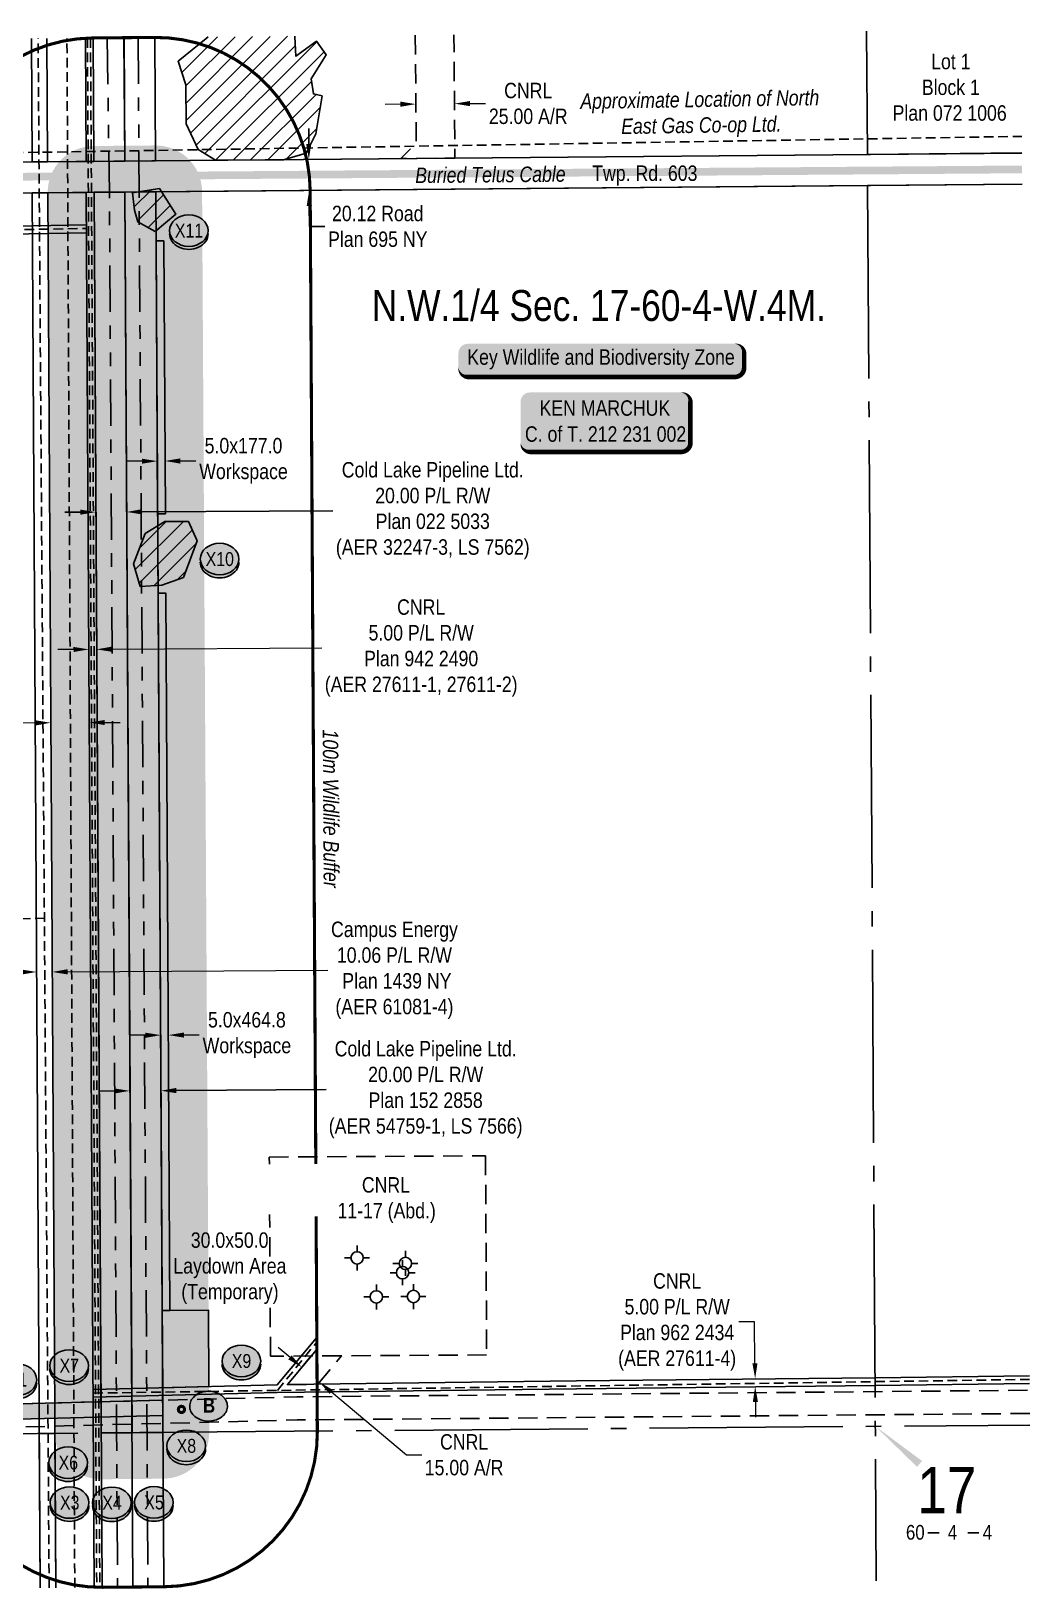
# Model space of a CAD drawing. Extents: x 526030 to 529979, y 6004414 to 6007217.
# Drawn here: x 527661 to 528307, y 6004418 to 6005427 of the extents above; entities that cross this region are included whole.
import ezdxf
from ezdxf.enums import TextEntityAlignment as Align

# ---------------------------------------------------------------- set-up
doc = ezdxf.new("R2010")
doc.units = 0
doc.header["$LTSCALE"] = 5
doc.header["$PDSIZE"] = 0.5
for name, pattern in [('foc-ACCESSROAD', [3.75, 2.5, -1.25]), ('foc-DRILLPATH', [14.75, 6, -1.75, 1.75, -1.75, 1.75, -1.75]), ('foc-QUARTERLINE', [33, 25, -3, 2, -3]), ('foc-TIELINE', [1.875, 1.25, -0.625]), ('PHANTOM', [63.5, 31.75, -6.35, 6.35, -6.35, 6.35, -6.35]), ('UG_PIPE', [1.875, 1.25, -0.625])]:
    doc.linetypes.add(name, pattern=pattern)
doc.layers.get('Defpoints').update_dxf_attribs({"color": 9})
for name, color, linetype in [('10', 1, 'Continuous'), ('9', 3, 'Continuous'), ('AS-OWNER', 7, 'Continuous'), ('AS-PIPE-UG', 44, 'UG_PIPE'), ('AS-PIPE-UG-T', 44, 'Continuous'), ('AS-ROADS', 254, 'Continuous'), ('AS-TELUS', 224, 'foc-TEL'), ('AS-WILDLIFE-BLOCK', 131, 'Continuous'), ('C-SYMBOL', 7, 'Continuous'), ('CG-NOTES', 7, 'Continuous'), ('F-AR', 190, 'foc-ACCESSROAD'), ('F-RW', 190, 'Continuous'), ('F-WS', 190, 'foc-ACCESSROAD'), ('F-WS-S', 190, 'Continuous'), ('L-ROAD-T', 7, 'Continuous'), ('L-SEC', 7, 'Continuous'), ('L-SECLBL', 7, 'Continuous'), ('L-SECQ', 8, 'foc-QUARTERLINE'), ('L-TITLEDB', 4, 'Continuous'), ('L-TITLEDB-T', 4, 'Continuous'), ('P-BUFFER-H 30m', 51, 'Continuous'), ('P-BUFFER-YELLOW', 50, 'foc-TIELINE'), ('P-BUFFER-YELLOW-T', 50, 'Continuous'), ('P-CROSSINGS', 250, 'Continuous'), ('P-PDRILLPATH', 12, 'foc-DRILLPATH'), ('P-PROPOSED', 10, 'Continuous'), ('P-PROPOSED-T', 10, 'Continuous'), ('P-TEMP-H', 41, 'Continuous'), ('P-TEMP_ACCESS ROAD', 46, 'Continuous'), ('P-TEMP_WORKSPACE', 46, 'Continuous'), ('WETLAND', 143, 'Continuous'), ('WETLAND - OPEN WATER', 140, 'PHANTOM')]:
    doc.layers.add(name, color=color, linetype=linetype)
for name, color, linetype, lineweight in [('F-AR-T', 190, 'Continuous', 9), ('F-RW-T', 190, 'Continuous', 9), ('P-TEMP-T', 46, 'Continuous', 18)]:
    doc.layers.add(name, color=color, linetype=linetype, lineweight=lineweight)
doc.layers.add('P-REPAIR-TEAL-H', color=7, linetype='Continuous', true_color=0xb8f9d7)
doc.layers.add('P-REPAIR-YELLOW-H', color=7, linetype='Continuous', true_color=0xeff1c0)
doc.styles.add('175L', font='ARIALN.TTF', dxfattribs={"height": 20})
doc.styles.add('80', font='ARIALN.TTF', dxfattribs={"height": 10})
doc.styles.add('80CG', font='ARIALN.TTF', dxfattribs={"height": 10})
doc.styles.add('80L', font='ARIALN.TTF', dxfattribs={"height": 10})
doc.styles.add('BOLD', font='ARIALNB.TTF')
doc.styles.add('Crossing', font='ARIALN.TTF', dxfattribs={"height": 10})
doc.styles.add('foc-LtypeFont', font='ARIALN.TTF', dxfattribs={"height": 7.35})
doc.styles.add('SIMPLEX', font='ARIALN.TTF')
doc.linetypes.add('foc-TEL', pattern='A,2,-1,["T",foc-LtypeFont,S=0.2,R=0,X=-0.425,Y=-0.75],-1.24,8', length=12.24)
doc.dimstyles.new('Compass 5 000', dxfattribs={"dimscale": 5, "dimtxt": 9, "dimasz": 2, "dimexe": 0.2, "dimexo": 0.0625, "dimgap": 0.5, "dimtad": 0, "dimtih": 1, "dimtoh": 1, "dimzin": 0, "dimdsep": 46, "dimtxsty": '80CG', "dimcen": 0.1, "dimse1": 1, "dimse2": 1, "dimclrd": 256, "dimclrt": 256, "dimaunit": 1, "dimadec": 4, "dimazin": 0, "dimtfac": 0.06, "dimtofl": 0, "dimtmove": 0, "dimatfit": 1, "dimfxl": 0.2, "dimtolj": 1, "dimtzin": 0, "dimlwd": -1, "dimarcsym": 0})
pattern_1 = [(45, (253.143, 2882.168), (-5.609965999, 5.609965999), [])]

# ---------------------------------------------------------------- blocks, each defined once
blk = doc.blocks.new('L-SECLBL')
at = {"layer": '9', "color": 7}
for p, q in [((-5.1, -27.8), (-12.3, -27.8)), ((20.7, -27.8), (13.5, -27.8))]:
    blk.add_line(p, q, dxfattribs=at)
at = {"layer": '10', "color": 2, "style": 'SIMPLEX'}
blk.add_attdef('SEC', text='', height=30, dxfattribs=at).set_placement((0, 0), align=Align.MIDDLE)
at = {"layer": '10', "color": 5, "style": '80L'}
blk.add_attdef('TWP', text='', height=9.5, dxfattribs=at).set_placement((-14.4, -27.4), align=Align.MIDDLE_RIGHT)
blk.add_attdef('RGE', text='', height=9.5, dxfattribs=at).set_placement((3.6, -27.4), align=Align.MIDDLE_CENTER)
blk.add_attdef('MER', text='', height=9.5, dxfattribs=at).set_placement((23.2, -27.4), align=Align.MIDDLE_LEFT)
blk = doc.blocks.new('*D373')
at = {"layer": 'Defpoints', "color": 0, "transparency": 16777216}
for p in [(527698.2, 6005070.4), (527703.2, 6005070.4), (527698.4, 6005026.8)]:
    blk.add_point(p, dxfattribs=at)
at = {"layer": 'F-RW-T', "transparency": 16777216}
for p, q in [((527688.4, 6005026.7), (527678.4, 6005026.7)), ((527713.4, 6005026.9), (527849.3, 6005027.7))]:
    blk.add_line(p, q, dxfattribs=at)
for points in [[(527688.4, 6005028.4), (527688.5, 6005025.1), (527698.4, 6005026.8)], [(527713.4, 6005028.6), (527713.5, 6005025.2), (527703.4, 6005026.8)]]:
    blk.add_solid(points, dxfattribs=at)
at = {"layer": 'F-RW-T', "transparency": 16777216, "insert": (527913.5, 6005027.7), "char_height": 10, "attachment_point": 5, "style": '80CG'}
blk.add_mtext('\\A1;CNRL\\P5.00 P/L R/W\\PPlan 942 2490\\P(AER 27611-1, 27611-2)', dxfattribs=at)
blk = doc.blocks.new('*D374')
at = {"layer": 'Defpoints', "color": 0, "transparency": 16777216}
for p in [(527702.8, 6005141.2), (527722.8, 6005141.3), (527702.9, 6005115.7)]:
    blk.add_point(p, dxfattribs=at)
at = {"layer": 'P-PROPOSED-T', "color": 240, "transparency": 16777216}
for p, q in [((527692.9, 6005115.7), (527682.9, 6005115.6)), ((527732.9, 6005115.9), (527856.4, 6005116.6))]:
    blk.add_line(p, q, dxfattribs=at)
for points in [[(527692.9, 6005117.3), (527692.9, 6005114), (527702.9, 6005115.7)], [(527732.9, 6005117.6), (527732.9, 6005114.2), (527722.9, 6005115.8)]]:
    blk.add_solid(points, dxfattribs=at)
at = {"layer": 'P-PROPOSED-T', "transparency": 16777216, "insert": (527921, 6005116.6), "char_height": 10, "attachment_point": 5, "style": '80CG'}
blk.add_mtext('\\A1;Cold Lake Pipeline Ltd.\\P20.00 P/L R/W\\PPlan 022 5033\\P(AER 32247-3, LS 7562)', dxfattribs=at)
blk = doc.blocks.new('*D375')
at = {"layer": 'Defpoints', "color": 0, "transparency": 16777216}
for p in [(527873.4, 6004551.3), (527873.5, 6004546.3), (528129.7, 6004554.5)]:
    blk.add_point(p, dxfattribs=at)
at = {"layer": 'F-RW-T', "transparency": 16777216}
for p, q in [((528129.2, 6004591.3), (528119.2, 6004591.3)), ((528129.5, 6004564.5), (528129.2, 6004591.3)), ((528129.9, 6004539.5), (528130, 6004529.5))]:
    blk.add_line(p, q, dxfattribs=at)
for points in [[(528131.2, 6004564.5), (528127.9, 6004564.5), (528129.7, 6004554.5)], [(528131.5, 6004539.5), (528128.2, 6004539.5), (528129.7, 6004549.5)]]:
    blk.add_solid(points, dxfattribs=at)
at = {"layer": 'F-RW-T', "transparency": 16777216, "insert": (528079.2, 6004591.3), "char_height": 10, "attachment_point": 5, "style": '80CG'}
blk.add_mtext('\\A1;CNRL\\P5.00 P/L R/W\\PPlan 962 2434\\P(AER 27611-4)', dxfattribs=at)
blk = doc.blocks.new('*U378')
h = blk.add_hatch(color=255)
edge = h.paths.add_edge_path()
edge.add_line((-86.5, -11.5), (86.5, -11.5))
edge.add_arc((86.5, -5.5), 6, 270, 360)
edge.add_line((92.5, -5.5), (92.5, 4))
edge.add_arc((86.5, 4), 6, 0, 90)
edge.add_line((86.5, 10), (-86.5, 10))
edge.add_arc((-86.5, 4), 6, 90, 180)
edge.add_line((-92.5, 4), (-92.5, -5.5))
edge.add_arc((-86.5, -5.5), 6, 180, 270)
at = {"color": 131, "flags": 128}
blk.add_lwpolyline([(-86.5, -11.5, 3, 3, 0), (86.5, -11.5, 3, 3, 0.414214), (92.5, -5.5, 3, 3, 0), (92.5, 4, 3, 0, 0.414214), (86.5, 10, 0, 0, 0), (-86.5, 10, 0, 0, 0.414214), (-92.5, 4, 0, 0, 0), (-92.5, -5.5, 0, 3, 0.414214)], format="xyseb", close=True, dxfattribs=at)
at = {"color": 131, "style": '80'}
blk.add_attdef('ENTER_TEXT_001', (-36, -5), '', height=10, dxfattribs=at)
blk = doc.blocks.new('Blk_Wildlife_Key_Wildlife')
at = {"layer": 'AS-WILDLIFE-BLOCK'}
ref = blk.add_blockref('*U378', (0, 0), dxfattribs=at)
ref.add_attrib('ENTER_TEXT_001', 'Key Wildlife and Biodiversity Zone', (-86.8, -3.6), dxfattribs={"layer": '0', "color": 131, "height": 10, "style": '80'})
blk = doc.blocks.new('*U381')
h = blk.add_hatch(color=59)
edge = h.paths.add_edge_path()
edge.add_line((-49, -20), (49, -20))
edge.add_arc((49, -14), 6, 270, 360)
edge.add_line((55, -14), (55, 12.5))
edge.add_arc((49, 12.5), 6, 0, 90)
edge.add_line((49, 18.5), (-49, 18.5))
edge.add_arc((-49, 12.5), 6, 90, 180)
edge.add_line((-55, 12.5), (-55, -14))
edge.add_arc((-49, -14), 6, 180, 270)
at = {"color": 1, "flags": 128}
blk.add_lwpolyline([(-49, -20, 3, 3, 0), (49, -20, 3, 3, 0.414214), (55, -14, 3, 3, 0), (55, 12.5, 3, 0, 0.414214), (49, 18.5, 0, 0, 0), (-49, 18.5, 0, 0, 0.414214), (-55, 12.5, 0, 0, 0), (-55, -14, 0, 3, 0.414214)], format="xyseb", close=True, dxfattribs=at)
blk.add_lwpolyline([(-25.9, -2.4, 0, 7.5, 0), (0, 0, 0, 0, 0)], format="xyseb", dxfattribs=at)
at = {"color": 1, "style": '80'}
blk.add_attdef('ENTER_TEXT_001', (-36, -5), '', height=10, dxfattribs=at)
blk = doc.blocks.new('*D382')
at = {"layer": 'Defpoints', "color": 0, "transparency": 16777216}
for p in [(527916, 6005344.8), (527841, 6005324), (527916.2, 6005324.7)]:
    blk.add_point(p, dxfattribs=at)
at = {"layer": 'L-TITLEDB-T', "transparency": 16777216}
for p, q in [((527840.7, 6005354.1), (527840.7, 6005364.1)), ((527841.1, 6005314), (527841.2, 6005300.7)), ((527841.2, 6005300.7), (527851.2, 6005300.7))]:
    blk.add_line(p, q, dxfattribs=at)
for points in [[(527842.4, 6005354.1), (527839.1, 6005354.1), (527840.8, 6005344.1)], [(527842.8, 6005314), (527839.4, 6005314), (527841, 6005324)]]:
    blk.add_solid(points, dxfattribs=at)
at = {"layer": 'L-TITLEDB-T', "transparency": 16777216, "insert": (527885.4, 6005300.7), "char_height": 10, "attachment_point": 5, "style": '80CG'}
blk.add_mtext('\\A1;20.12 Road\\PPlan 695 NY', dxfattribs=at)
blk = doc.blocks.new('Gabd.15d85efd0b')
for p, q in [((-0.81, 0), (-1.62, 0)), ((0, 0.81), (0, 1.62)), ((1.62, 0), (0.81, 0)), ((0, -0.81), (0, -1.62))]:
    blk.add_line(p, q)
blk.add_circle((0, 0), 0.8)
blk = doc.blocks.new('*D385')
at = {"layer": 'Defpoints', "color": 0, "transparency": 16777216}
for p in [(527838, 6004564), (527847.7, 6004552.3), (527849.5, 6004554.4)]:
    blk.add_point(p, dxfattribs=at)
at = {"layer": 'F-AR-T', "transparency": 16777216}
for p, q in [((527828.6, 6004568.3), (527820.9, 6004574.7)), ((527855.4, 6004545.9), (527904, 6004505.2)), ((527904, 6004505.2), (527914, 6004505.2))]:
    blk.add_line(p, q, dxfattribs=at)
for points in [[(527829.6, 6004569.6), (527827.5, 6004567), (527836.2, 6004561.9)], [(527856.5, 6004547.1), (527854.3, 6004544.6), (527847.7, 6004552.3)]]:
    blk.add_solid(points, dxfattribs=at)
at = {"layer": 'F-AR-T', "transparency": 16777216, "insert": (527941.3, 6004505.2), "char_height": 10, "attachment_point": 5, "style": '80CG'}
blk.add_mtext('\\A1;CNRL\\P15.00 A/R', dxfattribs=at)
blk = doc.blocks.new('*D387')
at = {"layer": 'Defpoints', "color": 0, "transparency": 16777216}
for p in [(527664.6, 6004817.9), (527666.6, 6004471.1), (527676.7, 6004471.1)]:
    blk.add_point(p, dxfattribs=at)
at = {"layer": 'F-RW-T', "transparency": 16777216}
for p, q in [((527684.7, 6004818), (527853, 6004819)), ((527654.6, 6004817.8), (527644.6, 6004817.8))]:
    blk.add_line(p, q, dxfattribs=at)
for points in [[(527654.6, 6004819.5), (527654.6, 6004816.2), (527664.6, 6004817.9)], [(527684.7, 6004819.7), (527684.7, 6004816.3), (527674.7, 6004817.9)]]:
    blk.add_solid(points, dxfattribs=at)
at = {"layer": 'F-RW-T', "transparency": 16777216, "insert": (527896.2, 6004819), "char_height": 10, "attachment_point": 5, "style": '80CG'}
blk.add_mtext('\\A1;Campus Energy\\P10.06 P/L R/W\\P Plan 1439 NY\\P(AER 61081-4)', dxfattribs=at)
blk = doc.blocks.new('*D389')
at = {"layer": 'Defpoints', "color": 0, "transparency": 16777216}
for p in [(527910, 6005392.2), (527935, 6005392.4), (527935.1, 6005380.2)]:
    blk.add_point(p, dxfattribs=at)
at = {"layer": 'F-AR-T', "transparency": 16777216}
for p, q in [((527900.1, 6005379.8), (527890.1, 6005379.7)), ((527945.1, 6005380.2), (527955.1, 6005380.3))]:
    blk.add_line(p, q, dxfattribs=at)
for points in [[(527900.1, 6005381.5), (527900.1, 6005378.2), (527910.1, 6005379.9)], [(527945, 6005381.9), (527945.1, 6005378.6), (527935.1, 6005380.2)]]:
    blk.add_solid(points, dxfattribs=at)
at = {"layer": 'F-AR-T', "transparency": 16777216, "insert": (527982.8, 6005380.3), "char_height": 10, "attachment_point": 5, "style": '80CG'}
blk.add_mtext('\\A1;CNRL\\P25.00 A/R', dxfattribs=at)
blk = doc.blocks.new('*D391')
at = {"layer": 'Defpoints', "color": 0, "transparency": 16777216}
for p in [(527673.7, 6004979.3), (527673.8, 6004969.4), (527698.8, 6004969.6)]:
    blk.add_point(p, dxfattribs=at)
at = {"layer": 'F-RW-T', "transparency": 16777216}
for p, q in [((527708.7, 6004979.5), (527718.7, 6004979.5)), ((527663.7, 6004979.2), (527599.1, 6004978.8))]:
    blk.add_line(p, q, dxfattribs=at)
for points in [[(527663.7, 6004980.9), (527663.7, 6004977.5), (527673.7, 6004979.3)], [(527708.7, 6004981.1), (527708.7, 6004977.8), (527698.7, 6004979.4)]]:
    blk.add_solid(points, dxfattribs=at)
at = {"layer": 'F-RW-T', "transparency": 16777216, "insert": (527555.8, 6004978.8), "char_height": 10, "attachment_point": 5, "style": '80CG'}
blk.add_mtext('\\A1;Campus Energy\\P25.00 P/L R/W\\PPlan 932 1149\\P(AER 56321-1)', dxfattribs=at)
blk = doc.blocks.new('*D393')
at = {"layer": 'Defpoints', "color": 0, "transparency": 16777216}
for p in [(527724.9, 6004740.1), (527745.1, 6004741), (527745.1, 6004740.2)]:
    blk.add_point(p, dxfattribs=at)
at = {"layer": 'P-PROPOSED-T', "color": 240, "transparency": 16777216}
for p, q in [((527714.9, 6004740.9), (527704.9, 6004740.8)), ((527755.1, 6004741.1), (527851.9, 6004741.7))]:
    blk.add_line(p, q, dxfattribs=at)
for points in [[(527714.9, 6004742.5), (527714.9, 6004739.2), (527724.9, 6004740.9)], [(527755.1, 6004742.8), (527755.1, 6004739.4), (527745.1, 6004741)]]:
    blk.add_solid(points, dxfattribs=at)
at = {"layer": 'P-PROPOSED-T', "transparency": 16777216, "insert": (527916.4, 6004741.7), "char_height": 10, "attachment_point": 5, "style": '80CG'}
blk.add_mtext('\\A1;Cold Lake Pipeline Ltd.\\P20.00 P/L R/W\\PPlan 152 2858\\P(AER 54759-1, LS 7566)', dxfattribs=at)
blk = doc.blocks.new('xing2')
h = blk.add_hatch(color=50)
h.dxf.hatch_style = 1
edge = h.paths.add_edge_path()
edge.add_ellipse((0, 0), major_axis=(-12.5, 0), ratio=0.816297, start_angle=0, end_angle=360)
h = blk.add_hatch(color=250)
h.dxf.hatch_style = 1
edge = h.paths.add_edge_path()
edge.add_ellipse((0, -2), major_axis=(-12.5, 0), ratio=0.816297, start_angle=0, end_angle=180)
edge.add_line((12.5, -2), (12.5, 0))
edge.add_ellipse((0, 0), major_axis=(-12.5, 0), ratio=0.816297, start_angle=0, end_angle=180, ccw=False)
edge.add_line((-12.5, 0), (-12.5, -2))
at = {"color": 250}
blk.add_ellipse((0, 0), major_axis=(-12.5, 0), ratio=0.816297, dxfattribs=at)
blk.add_ellipse((0, -2), major_axis=(-12.5, 0), ratio=0.816297, start_param=0, end_param=3.141593, dxfattribs=at)
at = {"color": 250, "style": 'Crossing'}
blk.add_attdef('CROSSING', text='', height=9, dxfattribs=at).set_placement((0.1, 0), align=Align.MIDDLE_CENTER)
at = {"color": 250, "style": 'Crossing', "flags": 1}
for tag, p in [('OWNER', (0.1, -12.5)), ('DESCRIPTION', (0.1, -25.8)), ('LOCATION', (0.1, -39.3)), ('DWG_REF', (0.1, -52.8))]:
    blk.add_attdef(tag, text='', height=9, dxfattribs=at).set_placement(p, align=Align.MIDDLE_CENTER)
blk = doc.blocks.new('AA')
at = {"const_width": 4}
blk.add_lwpolyline([(-1, 0, 1), (1, 0, 1)], format="xyb", close=True, dxfattribs=at)
blk.add_circle((0, 0), 2)
blk = doc.blocks.new('Route_Letters')
h = blk.add_hatch(color=255)
h.dxf.hatch_style = 1
edge = h.paths.add_edge_path()
edge.add_ellipse((-0.1, 0.5), major_axis=(-12, 0), ratio=0.789318, start_angle=0, end_angle=360)
at = {"color": 5}
blk.add_open_spline([(-12.3, 0.5), (-12.3, -0.3), (-12.2, -1), (-11.7, -2.8), (-11.1, -3.9), (-9.6, -5.8), (-8.5, -6.7), (-6.2, -8), (-4.9, -8.5), (-2.1, -9.2), (-0.7, -9.3), (2.2, -9.1), (3.6, -8.8), (6.3, -7.9), (7.5, -7.2), (9.5, -5.6), (10.4, -4.6), (11.6, -2.5), (12, -1.4), (12.2, 0.9), (12, 2.1), (11.2, 4.3), (10.5, 5.4), (8.8, 7.2), (7.7, 8), (5.3, 9.2), (3.9, 9.7), (1.1, 10.2), (-0.4, 10.2), (-3.2, 9.9), (-4.6, 9.6), (-7.2, 8.5), (-8.3, 7.7), (-10.2, 6), (-11, 5), (-12, 2.9), (-12.3, 1.7), (-12.3, 0.5), (-12.3, 0.5), (-12.3, 0.5)], degree=3, knots=[0, 0, 0, 0, 0.219529, 0.219529, 0.575727, 0.575727, 0.931924, 0.931924, 1.288121, 1.288121, 1.644318, 1.644318, 2.000515, 2.000515, 2.356712, 2.356712, 2.712909, 2.712909, 3.069107, 3.069107, 3.425304, 3.425304, 3.781501, 3.781501, 4.137698, 4.137698, 4.493895, 4.493895, 4.850092, 4.850092, 5.20629, 5.20629, 5.562487, 5.562487, 5.918684, 5.918684, 6.274881, 6.274881, 6.283185, 6.283185, 6.283185, 6.283185], dxfattribs=at)
at = {"color": 14, "style": 'BOLD'}
blk.add_attdef('A', text='', height=9.5, dxfattribs=at).set_placement((0.2, 1), align=Align.MIDDLE)
blk = doc.blocks.new('*D483')
at = {"layer": 'Defpoints', "color": 0, "transparency": 16777216}
for p in [(527749.9, 6004777), (527745.4, 6004677.5), (527750.4, 6004677.5)]:
    blk.add_point(p, dxfattribs=at)
at = {"layer": 'P-TEMP-T', "transparency": 16777216}
for p, q in [((527734.9, 6004776.9), (527724.9, 6004776.9)), ((527759.9, 6004777.1), (527769.9, 6004777.1))]:
    blk.add_line(p, q, dxfattribs=at)
for points in [[(527734.9, 6004778.6), (527734.9, 6004775.2), (527744.9, 6004777)], [(527759.9, 6004778.7), (527759.9, 6004775.4), (527749.9, 6004777)]]:
    blk.add_solid(points, dxfattribs=at)
at = {"layer": 'P-TEMP-T', "transparency": 16777216, "insert": (527800.7, 6004777.1), "char_height": 10, "attachment_point": 5, "style": '80CG'}
blk.add_mtext('\\A1;5.0x464.8\\PWorkspace', dxfattribs=at)
blk = doc.blocks.new('*D484')
at = {"layer": 'Defpoints', "color": 0, "transparency": 16777216}
for p in [(527742.7, 6005144.1), (527747.7, 6005148.8), (527747.7, 6005144.1)]:
    blk.add_point(p, dxfattribs=at)
at = {"layer": 'P-TEMP-T', "transparency": 16777216}
for p, q in [((527732.7, 6005148.7), (527722.7, 6005148.6)), ((527757.7, 6005148.8), (527767.7, 6005148.9))]:
    blk.add_line(p, q, dxfattribs=at)
for points in [[(527732.7, 6005150.3), (527732.7, 6005147), (527742.7, 6005148.7)], [(527757.7, 6005150.5), (527757.7, 6005147.1), (527747.7, 6005148.8)]]:
    blk.add_solid(points, dxfattribs=at)
at = {"layer": 'P-TEMP-T', "transparency": 16777216, "insert": (527798.5, 6005148.9), "char_height": 10, "attachment_point": 5, "style": '80CG'}
blk.add_mtext('\\A1;5.0x177.0\\PWorkspace', dxfattribs=at)

msp = doc.modelspace()

# ---------------------------------------------------------------- hatches: boundary and pattern name
at = {"layer": 'P-BUFFER-H 30m'}
h = msp.add_hatch(color=256, dxfattribs=at)
h.dxf.hatch_style = 1
h.paths.add_polyline_path([(527706.628, 6004489.384, -0.41503158), (527676.386, 6004519.196), (527671.748, 6005322.619, -0.41328297), (527701.464, 6005352.776), (527721.449, 6005352.955), (527741.439, 6005353.134, -0.41514378), (527771.693, 6005323.323), (527776.334, 6004519.884, -0.41339701), (527746.605, 6004489.727), (527726.616, 6004489.556)])
h.paths.add_polyline_path([(527701.733, 6005322.792), (527721.718, 6005322.971), (527741.707, 6005323.15), (527746.349, 6004519.711), (527726.359, 6004519.54), (527706.371, 6004519.369)], flags=16)
at = {"layer": 'P-REPAIR-TEAL-H'}
h = msp.add_hatch(color=256, dxfattribs=at)
h.dxf.hatch_style = 1
h.paths.add_polyline_path([(527701.733, 6005322.792), (527721.718, 6005322.971), (527726.359, 6004519.54), (527706.371, 6004519.369)])
at = {"layer": 'P-REPAIR-YELLOW-H'}
h = msp.add_hatch(color=256, dxfattribs=at)
h.dxf.hatch_style = 1
h.paths.add_polyline_path([(527726.359, 6004519.54), (527746.349, 6004519.711), (527741.707, 6005323.15), (527721.718, 6005322.971)])
at = {"layer": 'P-TEMP-H'}
h = msp.add_hatch(color=256, dxfattribs=at)
h.dxf.hatch_style = 1
h.paths.add_polyline_path([(527748.206, 6005063.281), (527743.209, 6005063.252), (527745.893, 6004598.662), (527750.89, 6004598.691)])
h.paths.add_polyline_path([(527746.889, 6005291.398), (527747.91, 6005114.58), (527742.912, 6005114.551), (527741.891, 6005291.369)])
h = msp.add_hatch(color=256, dxfattribs=at)
h.dxf.hatch_style = 1
edge = h.paths.add_edge_path()
edge.add_line((527403.544, 6005012.378), (527430.066, 6004995.669))
edge.add_line((527430.066, 6004995.669), (527458.577, 6004912.518))
edge.add_line((527458.577, 6004912.518), (527596.027, 6004803.329))
edge.add_line((527596.027, 6004803.329), (527619.149, 6004673.771))
edge.add_line((527619.149, 6004673.771), (527627.645, 6004537.568))
edge.add_line((527627.645, 6004537.568), (527746.228, 6004540.566))
edge.add_line((527746.228, 6004540.566), (527746.286, 6004530.569))
edge.add_line((527746.286, 6004530.569), (527618.269, 6004527.333))
edge.add_line((527618.269, 6004527.333), (527609.208, 6004672.578))
edge.add_line((527609.208, 6004672.578), (527586.851, 6004797.853))
edge.add_line((527586.851, 6004797.853), (527450.07, 6004906.511))
edge.add_line((527450.07, 6004906.511), (527421.755, 6004989.092))
edge.add_line((527421.755, 6004989.092), (527403.404, 6005000.653))
edge.add_arc((527304.009, 6005006.355), 99.558, 356.716906, 360.506594)
edge.add_line((527403.563, 6005007.235), (527403.544, 6005012.378))
h = msp.add_hatch(color=256, dxfattribs=at)
h.dxf.hatch_style = 1
h.paths.add_polyline_path([(527746.181, 6004548.698), (527745.893, 6004598.662), (527775.878, 6004598.836), (527776.163, 6004549.472)])
at = {"layer": 'WETLAND - OPEN WATER', "transparency": 33554623}
h = msp.add_hatch(dxfattribs=at)
h.set_pattern_fill('ANSI31', color=256, scale=2.4988)
h.set_pattern_definition(pattern_1)
h.paths.add_polyline_path([(527831.618, 6005423.872), (527775.526, 6005423.375), (527774.305, 6005422.432), (527756.203, 6005407.664), (527761.228, 6005392.338), (527761.379, 6005367.209), (527769.176, 6005350.503), (527780.377, 6005343.59), (527824.489, 6005343.856), (527839.121, 6005348.133), (527845.342, 6005360.735), (527849.392, 6005385.191), (527843.786, 6005386.553), (527842.328, 6005396.317), (527852.03, 6005411.733), (527845.679, 6005420.769), (527832.445, 6005410.916), (527831.669, 6005423.476)])
h = msp.add_hatch(dxfattribs=at)
h.set_pattern_fill('ANSI31', color=256, scale=2.4988)
h.set_pattern_definition(pattern_1)
h.paths.add_polyline_path([(527741.401, 6005297.352), (527730.169, 6005303.567), (527728.024, 6005311.233), (527726.558, 6005322.393), (527744.032, 6005325.29), (527754.627, 6005308.601)])
h = msp.add_hatch(dxfattribs=at)
h.set_pattern_fill('ANSI31', color=256, scale=2.4988)
h.set_pattern_definition(pattern_1)
h.paths.add_polyline_path([(527731.633, 6005067.599), (527727.346, 6005082.268), (527734.925, 6005101.825), (527747.473, 6005109.58), (527762.866, 6005109.673), (527768.539, 6005097.141), (527759.563, 6005073.364), (527745.599, 6005068.393)])

# ---------------------------------------------------------------- linework, layer by layer
at = {"layer": 'AS-PIPE-UG'}
msp.add_line((527415.328, 6005344.635), (528302.343, 6005359.027), dxfattribs=at)
at = {"layer": 'AS-PIPE-UG', "flags": 128}
for points in [[(527672.689, 6004419.125), (527665.558, 6005422.4)], [(527689.261, 6004419.267), (527684.219, 6005422.565)], [(527697.465, 6005422.683), (527703.487, 6004419.388)], [(527699.464, 6005422.701), (527705.486, 6004419.406)], [(527534.887, 6005296.298), (527696.869, 6005299.428)], [(527820.505, 6004546.93), (527845.93, 6004578.215)], [(527701.214, 6004545.185), (528307.302, 6004554.048)]]:
    msp.add_lwpolyline(points, dxfattribs=at)
at = {"layer": 'AS-PIPE-UG'}
msp.add_lwpolyline([(527279.441, 6004842.16), (527669.206, 6004852.723)], dxfattribs=at)
at = {"layer": 'AS-ROADS', "const_width": 4.998, "flags": 128}
msp.add_lwpolyline([(527276.643, 6005330.122), (528302.475, 6005337.625)], dxfattribs=at)
at = {"layer": 'AS-TELUS', "flags": 128}
msp.add_lwpolyline([(527371.593, 6005339.937), (528302.41, 6005348.229)], dxfattribs=at)
at = {"layer": 'F-AR', "flags": 128}
msp.add_lwpolyline([(527909.677, 6005424.565), (527910.299, 6005354.731), (527900.393, 6005344.648), (527935.375, 6005344.959), (527934.664, 6005424.786)], dxfattribs=at)
msp.add_lwpolyline([(528307.438, 6004532.027), (527833.332, 6004527.771), (527613.581, 6004522.215), (527604.238, 6004671.982), (527582.263, 6004795.115), (527445.817, 6004903.507), (527417.6, 6004985.803), (527402.908, 6004995.059, 0.03563544), (527403.544, 6005012.378), (527430.066, 6004995.669), (527458.577, 6004912.518), (527596.027, 6004803.329), (527619.149, 6004673.771), (527627.645, 6004537.568), (527833.075, 6004542.762), (528307.345, 6004547.02)], format="xyb", dxfattribs=at)
msp.add_lwpolyline([(528307.438, 6004532.027), (527833.332, 6004527.771), (527613.581, 6004522.215), (527604.238, 6004671.982), (527582.263, 6004795.115), (527445.817, 6004903.507), (527417.6, 6004985.803), (527402.908, 6004995.059, 0.03563544), (527403.544, 6005012.378), (527430.066, 6004995.669), (527458.577, 6004912.518), (527596.027, 6004803.329), (527619.149, 6004673.771), (527627.645, 6004537.568), (527833.075, 6004542.762), (528307.345, 6004547.02)], format="xyb", dxfattribs=at)
at = {"layer": 'F-AR'}
msp.add_lwpolyline([(527846.622, 6004550.939), (527862.025, 6004569.366), (527842.39, 6004569.253), (527826.874, 6004550.692)], close=True, dxfattribs=at)
at = {"layer": 'F-RW', "flags": 128}
for points in [[(527671.2, 6005422.45), (527671.658, 6005342.59), (527661.603, 6005342.572), (527661.189, 6005422.361)], [(527696.21, 6005422.672), (527696.625, 6005342.783), (527671.658, 6005342.59), (527671.2, 6005422.45)], [(527696.21, 6005422.672), (527696.625, 6005342.783), (527701.621, 6005342.822), (527701.269, 6005422.717)], [(527721.192, 6005422.893), (527721.604, 6005342.987), (527701.621, 6005342.822), (527701.21, 6005422.716)], [(527741.092, 6005423.07), (527741.593, 6005343.233), (527721.604, 6005342.987), (527721.103, 6005422.892)], [(527666.907, 6004419.075), (527661.698, 6005322.451), (527671.758, 6005322.482), (527676.974, 6004419.161)], [(527676.974, 6004419.161), (527671.758, 6005322.482), (527696.736, 6005322.711), (527701.939, 6004419.375)], [(527706.948, 6004419.418), (527701.733, 6005322.759), (527721.718, 6005322.935), (527726.936, 6004419.589)], [(527726.936, 6004419.589), (527721.718, 6005322.971), (527741.707, 6005323.15), (527746.926, 6004419.761)], [(528307.318, 6004551.426), (528207.352, 6004550.096), (528014.115, 6004548.041), (527820.387, 6004545.616), (527701.235, 6004542.542), (527701.201, 6004547.537), (527820.293, 6004550.611), (527845.653, 6004580.94), (527845.69, 6004573.201), (527826.874, 6004550.692), (528014.05, 6004553.034), (528207.32, 6004555.089), (528307.288, 6004556.418)]]:
    msp.add_lwpolyline(points, dxfattribs=at)
msp.add_lwpolyline([(527534.842, 6005298.737), (527696.855, 6005301.647), (527696.887, 6005296.658), (527534.934, 6005293.741)], close=True, dxfattribs=at)
at = {"layer": 'F-RW'}
msp.add_lwpolyline([(527666.907, 6004419.075), (527666.33, 6004519.01), (527676.383, 6004519.096), (527676.973, 6004419.161)], dxfattribs=at)
at = {"layer": 'F-WS'}
for points in [[(527815.246, 6004693.376), (527815.219, 6004698.037), (527955.149, 6004698.84), (527955.889, 6004569.904), (527815.958, 6004569.101), (527815.771, 6004601.822)], [(527815.588, 6004633.66), (527815.432, 6004660.933)]]:
    msp.add_lwpolyline(points, dxfattribs=at)
at = {"layer": 'L-SEC'}
for p, q in [((527396.762, 6005320.062), (528202.493, 6005327.274)), ((528202.493, 6005327.274), (528302.534, 6005328.153))]:
    msp.add_line(p, q, dxfattribs=at)
at = {"layer": 'L-SECLBL', "flags": 128}
msp.add_lwpolyline([(528207.535, 6004523.662, 0, 4.998, 0), (528236.107, 6004499.309, 0, 0, 0)], format="xyseb", dxfattribs=at)
at = {"layer": 'L-SECQ'}
for p, q in [((528202.493, 6005327.274), (528208.11, 6004423.711)), ((527401.37, 6004516.756), (528307.484, 6004524.518))]:
    msp.add_line(p, q, dxfattribs=at)
at = {"layer": 'L-TITLEDB', "flags": 128}
for points in [[(528302.41, 6005348.251), (528202.363, 6005347.363), (528201.848, 6005427.156)], [(528302.534, 6005328.094), (527396.762, 6005320.06), (527396.645, 6005340.16), (528302.41, 6005348.229)]]:
    msp.add_lwpolyline(points, dxfattribs=at)
at = {"layer": 'P-BUFFER-YELLOW', "ltscale": 2, "const_width": 1.999, "flags": 128}
for points in [[(527727.216, 6004419.592, -0.00000366), (527727.215, 6004419.592), (527707.227, 6004419.421, -0.41503158), (527606.421, 6004518.792), (527601.782, 6005322.215, -0.41328297), (527700.838, 6005422.74), (527720.824, 6005422.919), (527740.813, 6005423.098, -0.41514378), (527841.658, 6005323.727), (527845.298, 6004693.595)], [(527845.494, 6004659.643), (527846.299, 6004520.289, -0.41339701), (527747.205, 6004419.763), (527727.215, 6004419.592)]]:
    msp.add_lwpolyline(points, format="xyb", dxfattribs=at)
at = {"layer": 'P-PDRILLPATH', "flags": 128}
for points in [[(527710.241, 6005422.796), (527711.728, 6005322.847), (527716.366, 6004519.455), (527716.943, 6004419.504)], [(527730.302, 6005422.974), (527736.637, 6004419.672)]]:
    msp.add_lwpolyline(points, dxfattribs=at)
at = {"layer": 'P-PROPOSED', "flags": 128}
for points in [[(527701.733, 6005322.792), (527721.718, 6005322.971), (527726.359, 6004519.54), (527706.371, 6004519.369)], [(527726.359, 6004519.54), (527746.349, 6004519.711), (527741.707, 6005323.15), (527721.718, 6005322.971), (527726.359, 6004519.54)]]:
    msp.add_lwpolyline(points, close=True, dxfattribs=at)
at = {"layer": 'P-TEMP_ACCESS ROAD', "flags": 128}
msp.add_lwpolyline([(527403.544, 6005012.378), (527430.066, 6004995.669), (527458.577, 6004912.518), (527596.027, 6004803.329), (527619.149, 6004673.771), (527627.645, 6004537.568), (527746.228, 6004540.566), (527746.286, 6004530.569), (527618.269, 6004527.333), (527609.208, 6004672.578), (527586.851, 6004797.853), (527450.07, 6004906.511), (527421.755, 6004989.092), (527403.404, 6005000.653, 0.01653714), (527403.563, 6005007.235)], format="xyb", close=True, dxfattribs=at)
msp.add_lwpolyline([(527746.181, 6004548.698), (527745.893, 6004598.662), (527775.878, 6004598.836), (527776.163, 6004549.472)], close=True, dxfattribs=at)
at = {"layer": 'P-TEMP_WORKSPACE', "flags": 128}
for points in [[(527746.889, 6005291.398), (527747.91, 6005114.58), (527742.912, 6005114.551), (527741.891, 6005291.369)], [(527745.893, 6004598.662), (527750.89, 6004598.691), (527748.206, 6005063.281), (527743.209, 6005063.252)]]:
    msp.add_lwpolyline(points, close=True, dxfattribs=at)
at = {"layer": 'WETLAND'}
msp.add_lwpolyline([(527831.618, 6005423.872), (527831.669, 6005423.476), (527832.445, 6005410.916), (527845.679, 6005420.769), (527852.03, 6005411.733), (527842.328, 6005396.317), (527843.786, 6005386.553), (527849.392, 6005385.191), (527845.342, 6005360.735), (527839.121, 6005348.133), (527824.489, 6005343.856), (527780.377, 6005343.59), (527769.176, 6005350.503), (527761.379, 6005367.209), (527761.228, 6005392.338), (527756.203, 6005407.664), (527774.305, 6005422.432), (527775.526, 6005423.375)], dxfattribs=at)
for points in [[(527741.401, 6005297.352), (527730.169, 6005303.567), (527728.024, 6005311.233), (527726.558, 6005322.393), (527744.032, 6005325.29), (527754.627, 6005308.601), (527741.401, 6005297.352)], [(527731.633, 6005067.599), (527727.346, 6005082.268), (527734.925, 6005101.825), (527747.473, 6005109.58), (527762.866, 6005109.673), (527768.539, 6005097.141), (527759.563, 6005073.364), (527745.599, 6005068.393), (527731.633, 6005067.599)]]:
    msp.add_lwpolyline(points, close=True, dxfattribs=at)

# ---------------------------------------------------------------- block references
at = {"layer": 'AS-OWNER'}
ref = msp.add_blockref('*U381', (528032.848, 6005174.674), dxfattribs=dict(at, xscale=0.99952, yscale=0.99952, zscale=0.99952))
ref.add_attrib('ENTER_TEXT_001', 'KEN MARCHUK', (527990.14, 6005178.091), dxfattribs={"layer": '0', "color": 1, "height": 9.9952, "style": '80'})
ref.add_attrib('ENTER_TEXT_002', 'C. of T. 212 231 002', (527980.673, 6005161.255), dxfattribs={"layer": '0', "color": 1, "height": 9.9952, "style": '80'})
at = {"layer": 'AS-WILDLIFE-BLOCK', "xscale": 0.99952, "yscale": 0.99952, "zscale": 0.99952}
msp.add_blockref('Blk_Wildlife_Key_Wildlife', (528030.118, 6005214.704), dxfattribs=at)
at = {"layer": 'CG-NOTES', "color": 3}
msp.add_blockref('Route_Letters', (527775.993, 6004536.238), dxfattribs=at).add_auto_attribs({'A': 'B'})
msp.add_blockref('AA', (527758.333, 6004534.612), dxfattribs=at)
at = {"layer": 'F-WS-S', "xscale": 4.9976, "yscale": 4.9976, "zscale": 4.9976}
for p in [(527872.006, 6004632.77), (527903.349, 6004629.177), (527901.428, 6004623.157), (527884.492, 6004607.477), (527908.504, 6004607.734)]:
    msp.add_blockref('Gabd.15d85efd0b', p, dxfattribs=at)
at = {"layer": 'L-SECLBL'}
msp.add_blockref('L-SECLBL', (528253.798, 6004482.422), dxfattribs=at).add_auto_attribs({'SEC': '17', 'TWP': '60', 'RGE': '4', 'MER': '4'})
at = {"layer": 'P-CROSSINGS', "color": 3}
for p, values in [((527763.117, 6005298.004), {'CROSSING': 'X11'}), ((527783.048, 6005085.286), {'CROSSING': 'X10'}), ((527797.122, 6004565.953), {'CROSSING': 'X9'}), ((527685.628, 6004562.95), {'CROSSING': 'X7'}), ((527652.124, 6004553.862), {'CROSSING': 'X1'}), ((527761.442, 6004511.025), {'CROSSING': 'X8'}), ((527684.989, 6004500.149), {'CROSSING': 'X6'}), ((527685.923, 6004474.285), {'CROSSING': 'X3'}), ((527713.325, 6004474.154), {'CROSSING': 'X4'}), ((527740.473, 6004474.384), {'CROSSING': 'X5'})]:
    msp.add_blockref('xing2', p, dxfattribs=at).add_auto_attribs(values)

# ---------------------------------------------------------------- texts
at = {"layer": 'AS-PIPE-UG-T', "insert": (528016.606, 6005386.737), "char_height": 9.9952, "attachment_point": 1, "rotation": 0.929551, "style": '80CG'}
msp.add_mtext_dynamic_manual_height_columns('\\pi-0.16532;{\\fArial Narrow|b0|i1|c0|p34;Approximate Location of North \\P\\pi25.995;East Gas Co-op Ltd.}', width=154.05634, gutter_width=50, heights=[0], dxfattribs=at)
at = {"layer": 'AS-TELUS', "insert": (527909.377, 6005338.753), "char_height": 9.9952, "attachment_point": 1, "rotation": 0.533115, "style": '175L'}
msp.add_mtext_dynamic_manual_height_columns('\\pi0.21644;{\\fArial Narrow|b0|i1|c0|p34;Buried Telus Cable}', width=97.0236, gutter_width=100, heights=[0], dxfattribs=at)
at = {"layer": 'C-SYMBOL', "color": 3, "style": '175L'}
msp.add_text('N.W.1/4 Sec. 17-60-4-W.4M.', height=19.9904, dxfattribs=at).set_placement((528028.514, 6005233.486), align=Align.BOTTOM_CENTER)
at = {"layer": 'F-WS-S', "insert": (527858.671, 6004685.019), "char_height": 9.9952, "attachment_point": 1, "style": '80CG'}
msp.add_mtext_dynamic_manual_height_columns('\\pi16.449;CNRL\\P\\pi0.67874;11-17 (Abd.)', width=63.0809, gutter_width=50, heights=[0], dxfattribs=at)
at = {"layer": 'L-ROAD-T', "insert": (528024.196, 6005340.175), "char_height": 10, "attachment_point": 1, "style": '80L'}
msp.add_mtext_dynamic_manual_height_columns('Twp. Rd. 603', width=69.26187, gutter_width=50, heights=[0], dxfattribs=at)
at = {"layer": 'L-TITLEDB-T', "insert": (528218.157, 6005412.484), "char_height": 9.9952, "attachment_point": 1, "style": '175L'}
msp.add_mtext_dynamic_manual_height_columns('\\pi25.458;Lot 1\\P\\pi19.431;Block 1\\P\\pi0.50737;Plan 072 1006', width=73.44925, gutter_width=100, heights=[0], dxfattribs=at)
at = {"layer": 'P-BUFFER-YELLOW-T', "insert": (527859.778, 6004975.876), "char_height": 9.9952, "attachment_point": 1, "rotation": 270.330968, "style": '80L'}
msp.add_mtext_dynamic_manual_height_columns('\\pi0.92368;{\\fArial Narrow|b0|i1|c0|p34;100m Wildlife Buffer}', width=103.60614, gutter_width=100, heights=[0], dxfattribs=at)
at = {"layer": 'P-TEMP-T', "insert": (527746.244, 6004649.254), "char_height": 9.9952, "attachment_point": 1, "style": '175L'}
msp.add_mtext_dynamic_manual_height_columns('\\pi18.146;30.0x50.0\\P\\pi6.849;Laydown Area\\P\\pi11.99;(Temporary)', width=85.57349, gutter_width=100, heights=[0], dxfattribs=at)

# ---------------------------------------------------------------- dimensions: what is measured, and where the dimension line sits
at = {"layer": 'F-AR-T'}
for base, p1, p2, angle, text, picture, middle in [((527935.062, 6005380.151), (527909.965, 6005392.191), (527934.952, 6005392.414), 0.510403, 'CNRL\\P25.00 A/R', '*D389', (527982.796, 6005380.329)), ((527847.738, 6004552.274), (527838.03, 6004564.037), (527849.533, 6004554.421), 320.10666, 'CNRL\\P15.00 A/R', '*D385', (527941.282, 6004505.243))]:
    dim = msp.add_linear_dim(base=base, p1=p1, p2=p2, angle=angle, text=text, dimstyle='Compass 5 000', dxfattribs=at)
    dim.commit()
    dim.dimension.update_dxf_attribs({"geometry": picture, "text_midpoint": middle, "dimtype": 161})
at = {"layer": 'F-RW-T'}
for base, p1, p2, angle, text, picture, middle in [((527698.443, 6005026.804), (527703.19, 6005070.388), (527698.192, 6005070.359), 180.330346, 'CNRL\\P5.00 P/L R/W\\PPlan 942 2490\\P(AER 27611-1, 27611-2)', '*D373', (527913.466, 6005027.674)), ((527673.74, 6004979.252), (527698.77, 6004969.573), (527673.797, 6004969.429), 180.330835, 'Campus Energy\\P25.00 P/L R/W\\PPlan 932 1149\\P(AER 56321-1)', '*D391', (527555.832, 6004978.821)), ((527664.608, 6004817.885), (527676.666, 6004471.131), (527666.608, 6004471.073), 180.330401, 'Campus Energy\\P10.06 P/L R/W\\P Plan 1439 NY\\P(AER 61081-4)', '*D387', (527896.212, 6004818.971)), ((528129.672, 6004554.481), (527873.497, 6004546.281), (527873.434, 6004551.275), 90.716864, 'CNRL\\P5.00 P/L R/W\\PPlan 962 2434\\P(AER 27611-4)', '*D375', (528079.204, 6004591.342))]:
    dim = msp.add_linear_dim(base=base, p1=p1, p2=p2, angle=angle, text=text, dimstyle='Compass 5 000', dxfattribs=at)
    dim.commit()
    dim.dimension.update_dxf_attribs({"geometry": picture, "text_midpoint": middle, "dimtype": 161})
at = {"layer": 'L-TITLEDB-T'}
dim = msp.add_linear_dim(base=(527841.007, 6005324), p1=(527916.007, 6005344.757), p2=(527916.186, 6005324.667), angle=270.508148, text='20.12 Road\\PPlan 695 NY', dimstyle='Compass 5 000', dxfattribs=at)
dim.commit()
dim.dimension.update_dxf_attribs({"geometry": '*D382', "text_midpoint": (527885.388, 6005300.733), "dimtype": 161})
at = {"layer": 'P-PROPOSED-T'}
dim = msp.add_linear_dim(base=(527702.928, 6005115.734), p1=(527722.767, 6005141.268), p2=(527702.781, 6005141.153), angle=180.330776, text='Cold Lake Pipeline Ltd.\\P20.00 P/L R/W\\PPlan 022 5033\\P(AER 32247-3, LS 7562)', dimstyle='Compass 5 000', override={"dimclrd": 240}, dxfattribs=at)
dim.commit()
dim.dimension.update_dxf_attribs({"geometry": '*D374', "text_midpoint": (527920.955, 6005116.62), "dimtype": 161})
at = {"layer": 'P-PROPOSED-T', "color": 3}
dim = msp.add_linear_dim(base=(527745.07, 6004741.034), p1=(527724.915, 6004740.055), p2=(527745.075, 6004740.172), angle=0.330968, text='Cold Lake Pipeline Ltd.\\P20.00 P/L R/W\\PPlan 152 2858\\P(AER 54759-1, LS 7566)', dimstyle='Compass 5 000', override={"dimclrd": 240}, dxfattribs=at)
dim.commit()
dim.dimension.update_dxf_attribs({"geometry": '*D393', "text_midpoint": (527916.389, 6004741.651), "dimtype": 161})
at = {"layer": 'P-TEMP-T'}
dim = msp.add_aligned_dim(p1=(527742.742, 6005144.115), p2=(527747.739, 6005144.144), distance=4.608, text='5.0x177.0\\PWorkspace', dimstyle='Compass 5 000', dxfattribs=at)
dim.commit()
dim.dimension.update_dxf_attribs({"geometry": '*D484', "text_midpoint": (527798.534, 6005148.868)})
dim = msp.add_linear_dim(base=(527749.86, 6004776.998), p1=(527745.437, 6004677.469), p2=(527750.435, 6004677.498), angle=0.330968, text='5.0x464.8\\PWorkspace', dimstyle='Compass 5 000', dxfattribs=at)
dim.commit()
dim.dimension.update_dxf_attribs({"geometry": '*D483', "text_midpoint": (527800.682, 6004777.114), "dimtype": 161})

doc.saveas('drawing.dxf')
